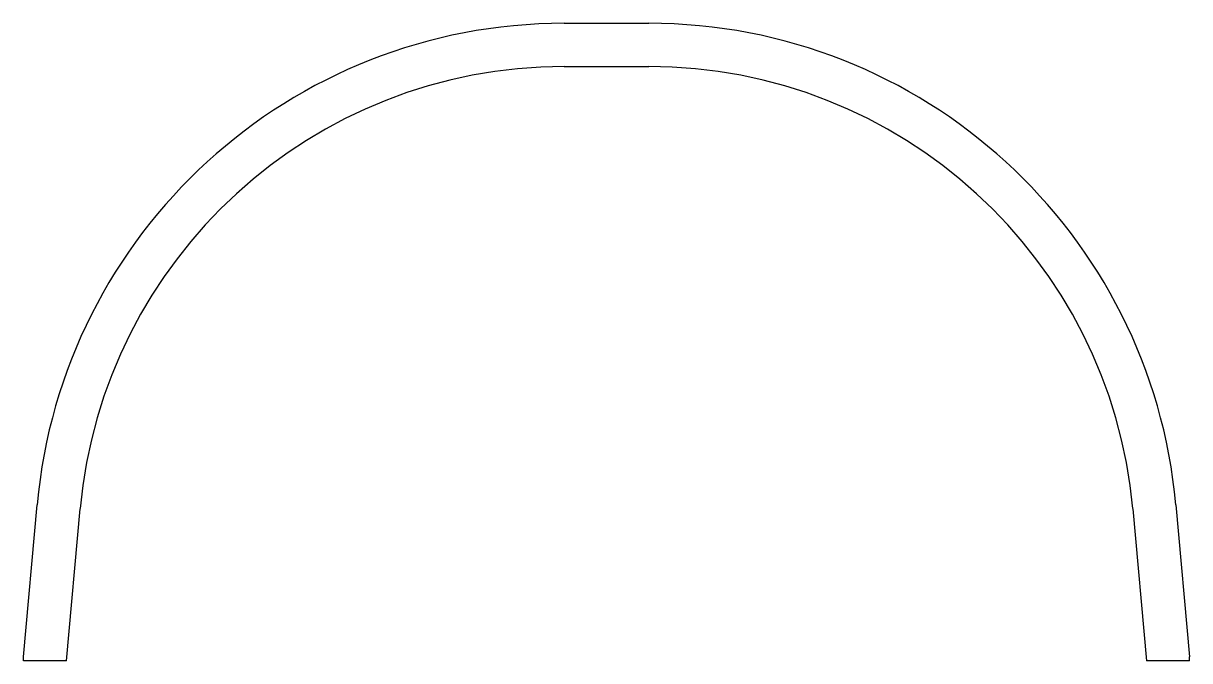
# Model space of a CAD drawing. Header units: millimetres. Extents: x 34 to 141, y 5 to 64.
import ezdxf

# ---------------------------------------------------------------- set-up
doc = ezdxf.new("R2010")
doc.units = ezdxf.units.MM

msp = doc.modelspace()

# ---------------------------------------------------------------- linework, layer by layer
at = {"color": 7, "linetype": 'Continuous', "lineweight": 25}
for p, q in [((83.59, 64), (91.41, 64)), ((83.59, 60), (91.41, 60)), ((33.52, 5.36), (34.8, 19.44)), ((140.2, 19.44), (141.48, 5.36)), ((37.5, 5), (38.78, 19.07)), ((136.22, 19.07), (137.5, 5)), ((33.52, 5), (33.52, 5.36)), ((37.5, 5), (33.52, 5)), ((141.48, 5), (137.5, 5)), ((141.48, 5), (141.48, 5.36))]:
    msp.add_line(p, q, dxfattribs=at)
for centre, radius, start, end in [((83.59, 15), 49, 90, 174.8056), ((91.41, 15), 49, 5.1944, 90), ((83.59, 15), 45, 90, 174.8056), ((91.41, 15), 45, 5.1944, 90)]:
    msp.add_arc(centre, radius, start, end, dxfattribs=at)

doc.saveas('drawing.dxf')
